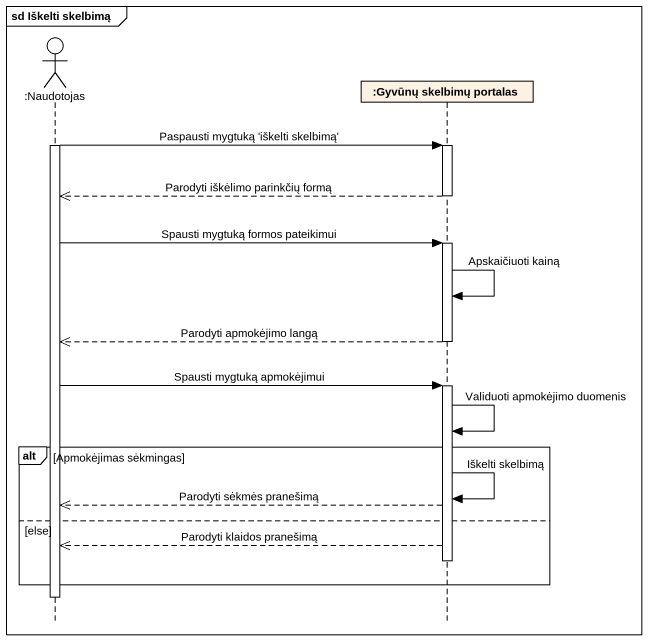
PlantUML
@startuml
mainframe sd Iškelti skelbimą
hide footbox
actor ":Naudotojas" as Naudotojas
participant ":Gyvūnų skelbimų portalas" as Gyvūnų_skelbimų_portalas

activate Naudotojas
Naudotojas -> Gyvūnų_skelbimų_portalas : Paspausti mygtuką 'iškelti skelbimą'
activate Gyvūnų_skelbimų_portalas
Gyvūnų_skelbimų_portalas -->> Naudotojas : Parodyti iškėlimo parinkčių formą
deactivate Gyvūnų_skelbimų_portalas
Naudotojas -> Gyvūnų_skelbimų_portalas : Spausti mygtuką formos pateikimui
activate Gyvūnų_skelbimų_portalas
Gyvūnų_skelbimų_portalas -> Gyvūnų_skelbimų_portalas : Apskaičiuoti kainą
Gyvūnų_skelbimų_portalas -->> Naudotojas : Parodyti apmokėjimo langą
deactivate Gyvūnų_skelbimų_portalas
Naudotojas -> Gyvūnų_skelbimų_portalas : Spausti mygtuką apmokėjimui
activate Gyvūnų_skelbimų_portalas
Gyvūnų_skelbimų_portalas -> Gyvūnų_skelbimų_portalas : Validuoti apmokėjimo duomenis
alt Apmokėjimas sėkmingas
  Gyvūnų_skelbimų_portalas -> Gyvūnų_skelbimų_portalas : Iškelti skelbimą
  Gyvūnų_skelbimų_portalas -->> Naudotojas : Parodyti sėkmės pranešimą
else else
  Gyvūnų_skelbimų_portalas -->> Naudotojas : Parodyti klaidos pranešimą
  deactivate Gyvūnų_skelbimų_portalas
end
deactivate Naudotojas
@enduml
